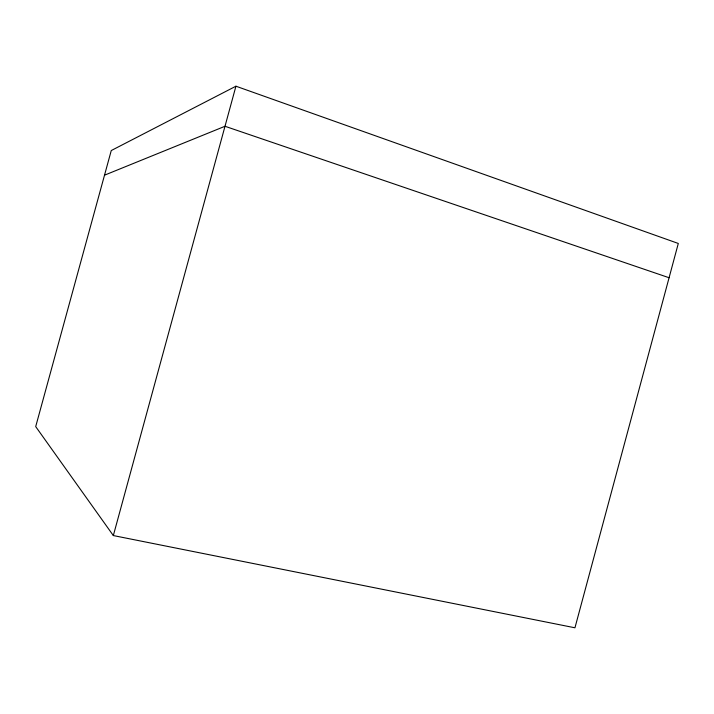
<?xml version="1.0" encoding="UTF-8"?>
<svg xmlns="http://www.w3.org/2000/svg" width="714" height="714" viewBox="0 0 714 714"><rect width="100%" height="100%" fill="white"/><g stroke="black" fill="none" stroke-linecap="round" stroke-linejoin="round"><path stroke-width="1.07" d="M113.33 535.562L235.932 86.207L678.3 243.456L574.948 627.793L113.33 535.562L35.7 426.606L111.259 150.547L235.932 86.207M104.512 175.189L224.999 126.271L669.08 277.737"/></g></svg>
